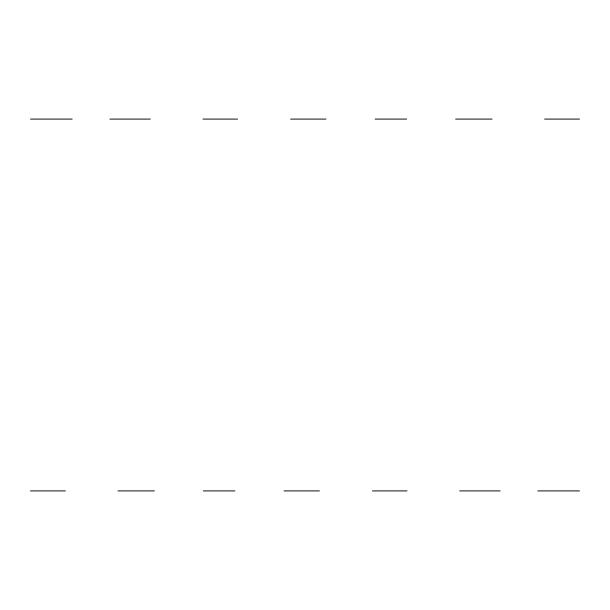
<?xml version="1.0" encoding="UTF-8"?>
<svg xmlns="http://www.w3.org/2000/svg" width="610" height="610" viewBox="0 0 610 610"><rect width="100%" height="100%" fill="white"/><g stroke="black" fill="none" stroke-linecap="round" stroke-linejoin="round"><path stroke-width="0.91" d="M30.5 119.087L72.186 119.087M109.869 119.087L150.319 119.087M202.985 119.087L237.564 119.087M290.604 119.087L325.946 119.087M375.119 119.087L406.679 119.087M455.617 119.087L492.034 119.087M544.616 119.087L579.5 119.087M30.5 490.913L65.384 490.913M117.966 490.913L154.383 490.913M203.321 490.913L234.881 490.913M284.054 490.913L319.396 490.913M372.435 490.913L407.015 490.913M459.681 490.913L500.131 490.913M537.814 490.913L579.5 490.913"/></g></svg>
